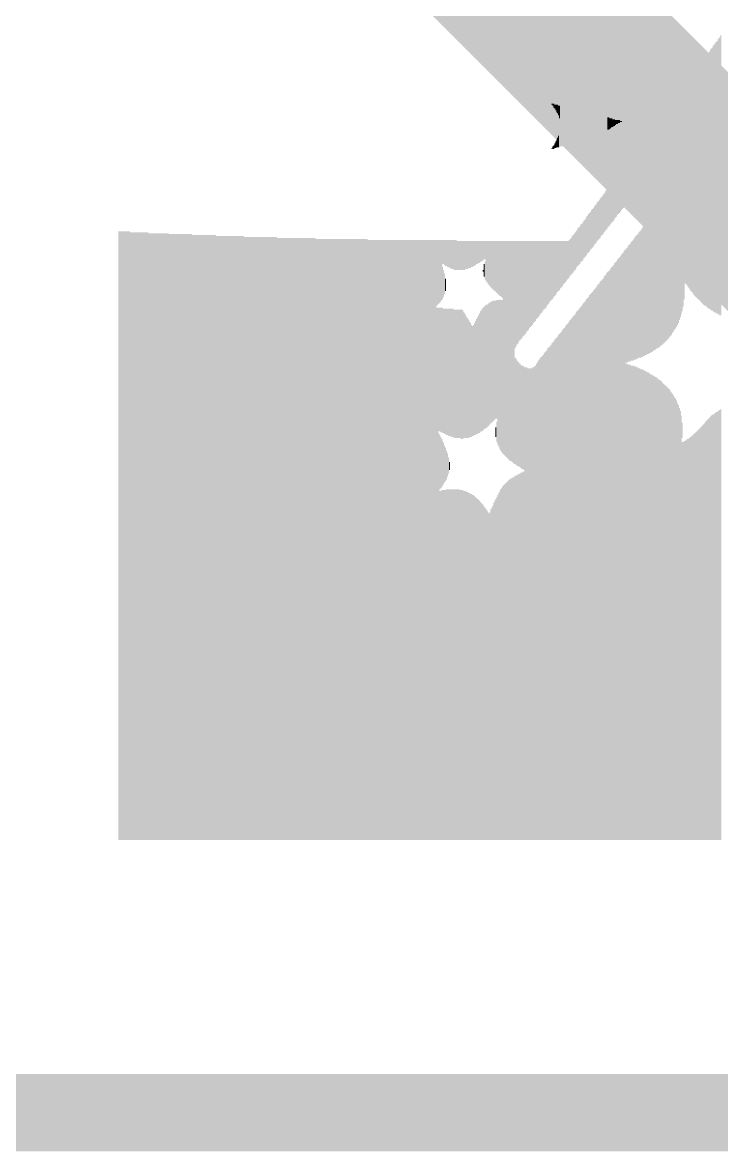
# Model space of a CAD drawing. Extents: x -15 to 99, y 4 to 73.
# Drawn here: x 69.65 to 73.32, y 3.61 to 9.54 of the extents above; entities that cross this region are included whole.
import ezdxf

# ---------------------------------------------------------------- set-up
doc = ezdxf.new("R2010")
doc.units = 0
for name, color, linetype in [('1', 22, 'CONTINUOUS'), ('112', 253, 'CONTINUOUS'), ('16', 175, 'CONTINUOUS'), ('20', 7, 'CONTINUOUS')]:
    doc.layers.add(name, color=color, linetype=linetype)

# ---------------------------------------------------------------- blocks, each defined once
blk = doc.blocks.new('RECT')
blk.add_solid([(-0.5, -0.5), (0.5, -0.5), (-0.5, 0.5), (0.5, 0.5)])

msp = doc.modelspace()

# ---------------------------------------------------------------- linework, layer by layer
at = {"layer": '1', "const_width": 0.4064}
msp.add_lwpolyline([(5.08, 3.81), (95.25, 3.81)], dxfattribs=at)
at = {"layer": '16'}
for points, const_width in [([(65.3415, 16.6687), (75.7873, 6.223)], 0.889), ([(5.08, 3.81), (96.52, 3.81)], 0.4064)]:
    msp.add_lwpolyline(points, dxfattribs=dict(at, const_width=const_width))
at = {"layer": '20', "const_width": 0.254}
msp.add_lwpolyline([(5.08, 3.81), (93.98, 3.81)], dxfattribs=at)

# ---------------------------------------------------------------- block references
at = {"layer": '112', "yscale": 0.0051, "rotation": 90}
for p, xscale in [((73.2942, 9.3193), 0.2438), ((73.2993, 9.3243), 0.2438), ((73.3044, 9.332), 0.2489), ((73.3095, 9.3396), 0.2438), ((73.3146, 9.3447), 0.2438), ((73.3196, 9.3523), 0.2489), ((73.2485, 9.2583), 0.2438), ((73.2536, 9.2659), 0.2388), ((73.2587, 9.271), 0.2388), ((73.2638, 9.2786), 0.2438), ((73.2688, 9.2837), 0.2438), ((73.2739, 9.2913), 0.2388), ((73.279, 9.2989), 0.2438), ((73.2841, 9.304), 0.2438), ((73.2892, 9.3142), 0.2438), ((73.2079, 9.205), 0.2388), ((73.213, 9.21), 0.2388), ((73.218, 9.2202), 0.2388), ((73.2231, 9.2253), 0.2388), ((73.2282, 9.2304), 0.2388), ((73.2333, 9.238), 0.2438), ((73.2384, 9.2456), 0.2388), ((73.2434, 9.2507), 0.2388), ((73.1622, 9.144), 0.2388), ((73.1672, 9.1516), 0.2337), ((73.1723, 9.1567), 0.2337), ((73.1774, 9.1643), 0.2388), ((73.1825, 9.1719), 0.2337), ((73.1876, 9.177), 0.2337), ((73.1926, 9.1846), 0.2388), ((73.1977, 9.1897), 0.2388), ((73.2028, 9.1999), 0.2388), ((73.1164, 9.0856), 0.2337), ((73.1215, 9.0907), 0.2337), ((73.1266, 9.0957), 0.2337), ((73.1317, 9.1059), 0.2337), ((73.1368, 9.111), 0.2337), ((73.1418, 9.1161), 0.2337), ((73.1469, 9.1262), 0.2337), ((73.152, 9.1313), 0.2337), ((73.1571, 9.1364), 0.2337), ((72.6288, 8.9916), 0.3099), ((72.6338, 8.9916), 0.32), ((72.6389, 8.9891), 0.3353), ((72.644, 8.9916), 0.3505), ((72.6491, 8.9916), 0.3708), ((72.6542, 9.0068), 0.3607), ((72.6592, 9.0272), 0.3404), ((73.0758, 9.0297), 0.2337), ((73.0809, 9.0373), 0.2286), ((73.086, 9.0424), 0.2286), ((73.091, 9.05), 0.2337), ((73.0961, 9.0576), 0.2286), ((73.1012, 9.0627), 0.2286), ((73.1063, 9.0703), 0.2337), ((73.1114, 9.078), 0.2286), ((72.4306, 9.1135), 0.0051), ((72.4357, 9.111), 0.0102), ((72.4408, 9.1059), 0.0203), ((72.4459, 9.1008), 0.0203), ((72.451, 9.0957), 0.0305), ((72.456, 9.0907), 0.0406), ((72.4611, 9.0881), 0.0457), ((72.4662, 9.0805), 0.0508), ((72.4713, 9.0729), 0.066), ((72.4764, 9.0627), 0.0864), ((72.4814, 8.9992), 0.2134), ((72.4865, 8.9992), 0.2134), ((72.4916, 8.9967), 0.2083), ((72.4967, 8.9967), 0.2083), ((72.5018, 8.9992), 0.2032), ((72.5068, 8.9992), 0.2032), ((72.5119, 8.9992), 0.2032), ((72.517, 8.9992), 0.2032), ((72.5221, 8.9967), 0.1981), ((72.5272, 8.9967), 0.1981), ((72.5322, 8.9967), 0.1981), ((72.5373, 8.9967), 0.1981), ((72.5424, 8.9967), 0.1981), ((72.5475, 8.9967), 0.1981), ((72.5526, 8.9941), 0.2032), ((72.5576, 8.9967), 0.2083), ((72.5627, 8.9967), 0.2083), ((72.5678, 8.9941), 0.2134), ((72.5729, 8.9941), 0.2134), ((72.578, 8.9941), 0.2235), ((72.583, 8.9941), 0.2235), ((72.5881, 8.9941), 0.2337), ((72.5932, 8.9941), 0.2337), ((72.5983, 8.9941), 0.2438), ((72.6034, 8.9941), 0.254), ((72.6084, 8.9916), 0.2591), ((72.6135, 8.9916), 0.2692), ((72.6186, 8.9916), 0.2794), ((72.6237, 8.9916), 0.2896), ((72.6643, 8.9992), 0.2438), ((72.6694, 9.0018), 0.2083), ((72.6745, 9.0043), 0.1829), ((72.6796, 9.0043), 0.1626), ((73.0301, 8.9713), 0.2286), ((73.0352, 8.9764), 0.2286), ((73.0402, 8.9814), 0.2286), ((73.0453, 8.9916), 0.2286), ((73.0504, 8.9967), 0.2286), ((73.0555, 9.0018), 0.2286), ((73.0606, 9.0119), 0.2286), ((73.0656, 9.017), 0.2286), ((73.0707, 9.0221), 0.2286), ((72.6846, 9.0068), 0.1473), ((72.6897, 9.0043), 0.1321), ((72.6948, 9.0068), 0.1168), ((72.6999, 9.0094), 0.1118), ((72.705, 9.0094), 0.1016), ((72.71, 9.0094), 0.0914), ((72.7151, 9.0094), 0.0813), ((72.7202, 9.0119), 0.0762), ((72.7253, 9.0119), 0.066), ((72.7304, 9.0119), 0.066), ((72.7354, 9.0119), 0.0559), ((72.7405, 9.0145), 0.0508), ((72.7456, 9.017), 0.0457), ((72.7507, 9.0145), 0.0406), ((72.7558, 9.017), 0.0356), ((72.7608, 9.017), 0.0356), ((72.7659, 9.017), 0.0254), ((72.771, 9.0195), 0.0203), ((72.7761, 9.0195), 0.0203), ((72.7812, 9.0221), 0.0152), ((72.7862, 9.0221), 0.0152), ((72.7913, 9.0221), 0.0051), ((72.7964, 9.0221), 0.0051), ((72.9894, 8.9179), 0.2235), ((72.9945, 8.923), 0.2235), ((72.9996, 8.9281), 0.2235), ((73.0047, 8.9357), 0.2286), ((73.0098, 8.9433), 0.2235), ((73.0148, 8.9484), 0.2235), ((73.0199, 8.956), 0.2286), ((73.025, 8.9637), 0.2235), ((72.4713, 8.9256), 0.0762), ((72.4764, 8.9383), 0.0914), ((72.9437, 8.857), 0.2235), ((72.9488, 8.8621), 0.2235), ((72.9539, 8.8697), 0.2184), ((72.959, 8.8773), 0.2235), ((72.964, 8.8824), 0.2235), ((72.9691, 8.8875), 0.2235), ((72.9742, 8.8976), 0.2235), ((72.9793, 8.9027), 0.2235), ((72.9844, 8.9078), 0.2235), ((73.2993, 8.8011), 0.3251), ((73.3044, 8.8113), 0.3251), ((73.3095, 8.8163), 0.3251), ((73.3146, 8.8214), 0.3251), ((73.3196, 8.829), 0.3302), ((72.4459, 8.8951), 0.0254), ((72.451, 8.9002), 0.0356), ((72.456, 8.9078), 0.0406), ((72.4611, 8.9129), 0.0508), ((72.4662, 8.9179), 0.061), ((72.9031, 8.8036), 0.2184), ((72.9082, 8.8087), 0.2184), ((72.9132, 8.8138), 0.2184), ((72.9183, 8.824), 0.2184), ((72.9234, 8.829), 0.2184), ((72.9285, 8.8367), 0.2235), ((72.9336, 8.8417), 0.2235), ((72.9386, 8.8494), 0.2184), ((73.2536, 8.7452), 0.3251), ((73.2587, 8.7528), 0.32), ((73.2638, 8.7579), 0.32), ((73.2688, 8.7655), 0.3251), ((73.2739, 8.7706), 0.3251), ((73.279, 8.7757), 0.3251), ((73.2841, 8.7859), 0.3251), ((73.2892, 8.7909), 0.3251), ((73.2942, 8.796), 0.3251), ((72.4306, 8.8798), 0.0051), ((72.4357, 8.8849), 0.0152), ((72.4408, 8.8875), 0.0203), ((72.8574, 8.7427), 0.2184), ((72.8624, 8.7478), 0.2184), ((72.8675, 8.7554), 0.2134), ((72.8726, 8.763), 0.2184), ((72.8777, 8.7681), 0.2184), ((72.8828, 8.7757), 0.2134), ((72.8878, 8.7833), 0.2184), ((72.8929, 8.7884), 0.2184), ((72.898, 8.7935), 0.2184), ((73.2079, 8.6868), 0.32), ((73.213, 8.697), 0.32), ((73.218, 8.702), 0.32), ((73.2231, 8.7071), 0.32), ((73.2282, 8.7147), 0.3251), ((73.2333, 8.7198), 0.3251), ((73.2384, 8.7274), 0.32), ((73.2434, 8.7325), 0.32), ((73.2485, 8.7401), 0.3251), ((72.8116, 8.6817), 0.2083), ((72.8167, 8.6893), 0.2134), ((72.8218, 8.6944), 0.2134), ((72.8269, 8.702), 0.2184), ((72.832, 8.7097), 0.2134), ((72.837, 8.7147), 0.2134), ((72.8421, 8.7224), 0.2184), ((72.8472, 8.73), 0.2134), ((72.8523, 8.7351), 0.2134), ((73.1571, 8.6258), 0.32), ((73.1622, 8.6309), 0.32), ((73.1672, 8.6385), 0.315), ((73.1723, 8.6436), 0.315), ((73.1774, 8.6512), 0.32), ((73.1825, 8.6563), 0.32), ((73.1876, 8.6614), 0.32), ((73.1926, 8.6716), 0.32), ((73.1977, 8.6766), 0.32), ((73.2028, 8.6817), 0.32), ((72.771, 8.6284), 0.2134), ((72.7761, 8.636), 0.2083), ((72.7812, 8.6411), 0.2083), ((72.7862, 8.6487), 0.2134), ((72.7913, 8.6538), 0.2134), ((72.7964, 8.6614), 0.2083), ((72.8015, 8.669), 0.2134), ((72.8066, 8.6741), 0.2134), ((73.1164, 8.5725), 0.315), ((73.1215, 8.5801), 0.32), ((73.1266, 8.5877), 0.315), ((73.1317, 8.5928), 0.315), ((73.1368, 8.5979), 0.315), ((73.1418, 8.6055), 0.32), ((73.1469, 8.6131), 0.315), ((73.152, 8.6182), 0.315), ((72.7253, 8.5674), 0.2032), ((72.7304, 8.575), 0.2083), ((72.7354, 8.5801), 0.2083), ((72.7405, 8.5903), 0.2083), ((72.7456, 8.5954), 0.2083), ((72.7507, 8.6004), 0.2083), ((72.7558, 8.6081), 0.2134), ((72.7608, 8.6157), 0.2083), ((72.7659, 8.6208), 0.2083), ((73.0656, 8.2906), 0.7569), ((73.0707, 8.2956), 0.7569), ((73.0758, 8.3033), 0.7518), ((73.0809, 8.3083), 0.7518), ((73.086, 8.3185), 0.7518), ((73.091, 8.3261), 0.7468), ((73.0961, 8.3337), 0.7417), ((73.1012, 8.3464), 0.7366), ((73.1063, 8.5623), 0.315), ((73.1114, 8.5674), 0.315), ((72.6796, 8.5065), 0.2032), ((72.6846, 8.5141), 0.2083), ((72.6897, 8.5217), 0.2032), ((72.6948, 8.5268), 0.2032), ((72.6999, 8.5344), 0.2083), ((72.705, 8.542), 0.2032), ((72.71, 8.5471), 0.2032), ((72.7151, 8.5547), 0.2083), ((72.7202, 8.5598), 0.2083), ((73.0199, 8.2321), 0.7518), ((73.025, 8.2372), 0.7518), ((73.0301, 8.2448), 0.7569), ((73.0352, 8.2499), 0.7569), ((73.0402, 8.255), 0.7569), ((73.0453, 8.2601), 0.7569), ((73.0504, 8.2702), 0.7569), ((73.0555, 8.2753), 0.7569), ((73.0606, 8.2804), 0.7569), ((72.6389, 8.4557), 0.2032), ((72.644, 8.4607), 0.2032), ((72.6491, 8.4658), 0.2032), ((72.6542, 8.476), 0.2032), ((72.6592, 8.4811), 0.2032), ((72.6643, 8.4861), 0.2032), ((72.6694, 8.4963), 0.2032), ((72.6745, 8.5014), 0.2032), ((72.9742, 8.1864), 0.7315), ((72.9793, 8.1915), 0.7315), ((72.9844, 8.1966), 0.7315), ((72.9894, 8.1991), 0.7366), ((72.9945, 8.2067), 0.7417), ((72.9996, 8.2118), 0.7417), ((73.0047, 8.2169), 0.7417), ((73.0098, 8.2194), 0.7468), ((73.0148, 8.2271), 0.7518), ((72.5932, 8.3922), 0.1981), ((72.5983, 8.4023), 0.1981), ((72.6034, 8.4074), 0.1981), ((72.6084, 8.4125), 0.1981), ((72.6135, 8.4201), 0.2032), ((72.6186, 8.4277), 0.1981), ((72.6237, 8.4353), 0.2032), ((72.6288, 8.4404), 0.2032), ((72.6338, 8.448), 0.1981), ((72.9285, 8.1432), 0.696), ((72.9336, 8.1483), 0.696), ((72.9386, 8.1534), 0.7061), ((72.9437, 8.1585), 0.7061), ((72.9488, 8.161), 0.7112), ((72.9539, 8.1661), 0.7112), ((72.959, 8.1712), 0.7214), ((72.964, 8.1763), 0.7214), ((72.9691, 8.1813), 0.7214), ((70.1548, 6.8453), 3.2004), ((70.1599, 6.8453), 3.2004), ((70.165, 6.8453), 3.2004), ((70.17, 6.8453), 3.2004), ((70.1751, 6.8453), 3.2004), ((70.1802, 6.8453), 3.2004), ((70.1853, 6.8453), 3.2004), ((70.1904, 6.8453), 3.2004), ((70.1954, 6.8453), 3.2004), ((70.2005, 6.8453), 3.2004), ((70.2056, 6.8453), 3.2004), ((70.2107, 6.8453), 3.2004), ((70.2158, 6.8428), 3.1953), ((70.2208, 6.8428), 3.1953), ((70.2259, 6.8428), 3.1953), ((70.231, 6.8428), 3.1953), ((70.2361, 6.8428), 3.1953), ((70.2412, 6.8428), 3.1953), ((70.2462, 6.8428), 3.1953), ((70.2513, 6.8428), 3.1953), ((70.2564, 6.8428), 3.1953), ((70.2615, 6.8428), 3.1953), ((70.2666, 6.8428), 3.1953), ((70.2716, 6.8428), 3.1953), ((70.2767, 6.8428), 3.1953), ((70.2818, 6.8428), 3.1953), ((70.2869, 6.8428), 3.1953), ((70.292, 6.8428), 3.1953), ((70.297, 6.8428), 3.1953), ((70.3021, 6.8428), 3.1953), ((70.3072, 6.8428), 3.1953), ((70.3123, 6.8402), 3.1902), ((70.3174, 6.8402), 3.1902), ((70.3224, 6.8402), 3.1902), ((70.3275, 6.8402), 3.1902), ((70.3326, 6.8402), 3.1902), ((70.3377, 6.8402), 3.1902), ((70.3428, 6.8402), 3.1902), ((70.3478, 6.8402), 3.1902), ((70.3529, 6.8402), 3.1902), ((70.358, 6.8402), 3.1902), ((70.3631, 6.8402), 3.1902), ((70.3682, 6.8402), 3.1902), ((70.3732, 6.8402), 3.1902), ((70.3783, 6.8402), 3.1902), ((70.3834, 6.8402), 3.1902), ((70.3885, 6.8402), 3.1902), ((70.3936, 6.8402), 3.1902), ((70.3986, 6.8402), 3.1902), ((70.4037, 6.8402), 3.1902), ((70.4088, 6.8402), 3.1902), ((70.4139, 6.8402), 3.1902), ((70.419, 6.8377), 3.1852), ((70.424, 6.8377), 3.1852), ((70.4291, 6.8377), 3.1852), ((70.4342, 6.8377), 3.1852), ((70.4393, 6.8377), 3.1852), ((70.4444, 6.8377), 3.1852), ((70.4494, 6.8377), 3.1852), ((70.4545, 6.8377), 3.1852), ((70.4596, 6.8377), 3.1852), ((70.4647, 6.8377), 3.1852), ((70.4698, 6.8377), 3.1852), ((70.4748, 6.8377), 3.1852), ((70.4799, 6.8377), 3.1852), ((70.485, 6.8377), 3.1852), ((70.4901, 6.8377), 3.1852), ((70.4952, 6.8377), 3.1852), ((70.5002, 6.8377), 3.1852), ((70.5053, 6.8377), 3.1852), ((70.5104, 6.8377), 3.1852), ((70.5155, 6.8377), 3.1852), ((70.5206, 6.8377), 3.1852), ((70.5256, 6.8377), 3.1852), ((70.5307, 6.8377), 3.1852), ((70.5358, 6.8377), 3.1852), ((72.5475, 8.3337), 0.193), ((72.5526, 8.3414), 0.1981), ((72.5576, 8.3464), 0.1981), ((72.5627, 8.3541), 0.193), ((72.5678, 8.3617), 0.1981), ((72.5729, 8.3668), 0.1981), ((72.578, 8.3718), 0.1981), ((72.583, 8.382), 0.1981), ((72.5881, 8.3871), 0.1981), ((72.8828, 8.1026), 0.6553), ((72.8878, 8.1102), 0.6604), ((72.8929, 8.1128), 0.6655), ((72.898, 8.1153), 0.6706), ((72.9031, 8.1229), 0.6756), ((72.9082, 8.1255), 0.6807), ((72.9132, 8.1305), 0.6807), ((72.9183, 8.1331), 0.6858), ((72.9234, 8.1407), 0.6909), ((70.5409, 6.8351), 3.1801), ((70.546, 6.8351), 3.1801), ((70.551, 6.8351), 3.1801), ((70.5561, 6.8351), 3.1801), ((70.5612, 6.8351), 3.1801), ((70.5663, 6.8351), 3.1801), ((70.5714, 6.8351), 3.1801), ((70.5764, 6.8351), 3.1801), ((70.5815, 6.8351), 3.1801), ((70.5866, 6.8351), 3.1801), ((70.5917, 6.8351), 3.1801), ((70.5968, 6.8351), 3.1801), ((70.6018, 6.8351), 3.1801), ((70.6069, 6.8351), 3.1801), ((70.612, 6.8351), 3.1801), ((70.6171, 6.8351), 3.1801), ((70.6222, 6.8351), 3.1801), ((70.6272, 6.8351), 3.1801), ((70.6323, 6.8351), 3.1801), ((70.6374, 6.8351), 3.1801), ((70.6425, 6.8351), 3.1801), ((70.6476, 6.8351), 3.1801), ((70.6526, 6.8351), 3.1801), ((70.6577, 6.8351), 3.1801), ((70.6628, 6.8351), 3.1801), ((70.6679, 6.8326), 3.175), ((70.673, 6.8326), 3.175), ((70.678, 6.8326), 3.175), ((70.6831, 6.8326), 3.175), ((70.6882, 6.8326), 3.175), ((70.6933, 6.8326), 3.175), ((70.6984, 6.8326), 3.175), ((70.7034, 6.8326), 3.175), ((70.7085, 6.8326), 3.175), ((70.7136, 6.8326), 3.175), ((70.7187, 6.8326), 3.175), ((70.7238, 6.8326), 3.175), ((70.7288, 6.8326), 3.175), ((70.7339, 6.8326), 3.175), ((70.739, 6.8326), 3.175), ((70.7441, 6.8326), 3.175), ((70.7492, 6.8326), 3.175), ((70.7542, 6.8326), 3.175), ((70.7593, 6.8326), 3.175), ((70.7644, 6.8326), 3.175), ((70.7695, 6.8326), 3.175), ((70.7746, 6.8326), 3.175), ((70.7796, 6.8326), 3.175), ((70.7847, 6.8326), 3.175), ((70.7898, 6.8326), 3.175), ((70.7949, 6.8326), 3.175), ((70.8, 6.8326), 3.175), ((70.805, 6.8326), 3.175), ((70.8101, 6.8326), 3.175), ((70.8152, 6.8301), 3.1699), ((70.8203, 6.8301), 3.1699), ((70.8254, 6.8301), 3.1699), ((70.8304, 6.8301), 3.1699), ((70.8355, 6.8301), 3.1699), ((70.8406, 6.8301), 3.1699), ((70.8457, 6.8301), 3.1699), ((70.8508, 6.8301), 3.1699), ((70.8558, 6.8301), 3.1699), ((70.8609, 6.8301), 3.1699), ((70.866, 6.8301), 3.1699), ((70.8711, 6.8301), 3.1699), ((70.8762, 6.8301), 3.1699), ((70.8812, 6.8301), 3.1699), ((70.8863, 6.8301), 3.1699), ((70.8914, 6.8301), 3.1699), ((70.8965, 6.8301), 3.1699), ((70.9016, 6.8301), 3.1699), ((70.9066, 6.8301), 3.1699), ((70.9117, 6.8301), 3.1699), ((70.9168, 6.8301), 3.1699), ((70.9219, 6.8301), 3.1699), ((70.927, 6.8301), 3.1699), ((70.932, 6.8301), 3.1699), ((70.9371, 6.8301), 3.1699), ((70.9422, 6.8301), 3.1699), ((70.9473, 6.8301), 3.1699), ((70.9524, 6.8301), 3.1699), ((70.9574, 6.8301), 3.1699), ((70.9625, 6.8301), 3.1699), ((70.9676, 6.8301), 3.1699), ((70.9727, 6.8301), 3.1699), ((70.9778, 6.8301), 3.1699), ((70.9828, 6.8301), 3.1699), ((70.9879, 6.8275), 3.1648), ((70.993, 6.8275), 3.1648), ((70.9981, 6.8275), 3.1648), ((71.0032, 6.8275), 3.1648), ((71.0082, 6.8275), 3.1648), ((71.0133, 6.8275), 3.1648), ((71.0184, 6.8275), 3.1648), ((71.0235, 6.8275), 3.1648), ((71.0286, 6.8275), 3.1648), ((71.0336, 6.8275), 3.1648), ((71.0387, 6.8275), 3.1648), ((71.0438, 6.8275), 3.1648), ((71.0489, 6.8275), 3.1648), ((71.054, 6.8275), 3.1648), ((71.059, 6.8275), 3.1648), ((71.0641, 6.8275), 3.1648), ((71.0692, 6.8275), 3.1648), ((71.0743, 6.8275), 3.1648), ((71.0794, 6.8275), 3.1648), ((71.0844, 6.8275), 3.1648), ((71.0895, 6.8275), 3.1648), ((71.0946, 6.8275), 3.1648), ((71.0997, 6.8275), 3.1648), ((71.1048, 6.8275), 3.1648), ((71.1098, 6.8275), 3.1648), ((71.1149, 6.8275), 3.1648), ((71.12, 6.8275), 3.1648), ((71.1251, 6.8275), 3.1648), ((71.1302, 6.8275), 3.1648), ((71.1352, 6.8275), 3.1648), ((71.1403, 6.8275), 3.1648), ((71.1454, 6.8275), 3.1648), ((71.1505, 6.8275), 3.1648), ((71.1556, 6.8275), 3.1648), ((71.1606, 6.8275), 3.1648), ((71.1657, 6.8275), 3.1648), ((71.1708, 6.8275), 3.1648), ((71.1759, 6.8275), 3.1648), ((71.181, 6.8275), 3.1648), ((71.186, 6.8275), 3.1648), ((71.1911, 6.825), 3.1598), ((71.1962, 6.825), 3.1598), ((71.2013, 6.825), 3.1598), ((71.2064, 6.825), 3.1598), ((71.2114, 6.825), 3.1598), ((71.2165, 6.825), 3.1598), ((71.2216, 6.825), 3.1598), ((71.2267, 6.825), 3.1598), ((71.2318, 6.825), 3.1598), ((71.2368, 6.825), 3.1598), ((71.2419, 6.825), 3.1598), ((71.247, 6.825), 3.1598), ((71.2521, 6.825), 3.1598), ((71.2572, 6.825), 3.1598), ((71.2622, 6.825), 3.1598), ((71.2673, 6.825), 3.1598), ((71.2724, 6.825), 3.1598), ((71.2775, 6.825), 3.1598), ((71.2826, 6.825), 3.1598), ((71.2876, 6.825), 3.1598), ((71.2927, 6.825), 3.1598), ((71.2978, 6.825), 3.1598), ((71.3029, 6.825), 3.1598), ((71.308, 6.825), 3.1598), ((71.313, 6.825), 3.1598), ((71.3181, 6.825), 3.1598), ((71.3232, 6.825), 3.1598), ((71.3283, 6.825), 3.1598), ((71.3334, 6.825), 3.1598), ((71.3384, 6.825), 3.1598), ((71.3435, 6.825), 3.1598), ((71.3486, 6.825), 3.1598), ((71.3537, 6.825), 3.1598), ((71.3588, 6.825), 3.1598), ((71.3638, 6.825), 3.1598), ((71.3689, 6.825), 3.1598), ((71.374, 6.825), 3.1598), ((71.3791, 6.825), 3.1598), ((71.3842, 6.825), 3.1598), ((71.3892, 6.825), 3.1598), ((71.3943, 6.825), 3.1598), ((71.3994, 6.825), 3.1598), ((71.4045, 6.825), 3.1598), ((71.4096, 6.825), 3.1598), ((71.4146, 6.825), 3.1598), ((71.4197, 6.825), 3.1598), ((71.4248, 6.825), 3.1598), ((71.4299, 6.825), 3.1598), ((71.435, 6.825), 3.1598), ((71.44, 6.825), 3.1598), ((71.4451, 6.825), 3.1598), ((71.4502, 6.825), 3.1598), ((71.4553, 6.825), 3.1598), ((71.4604, 6.825), 3.1598), ((71.4654, 6.8224), 3.1547), ((71.4705, 6.8224), 3.1547), ((71.4756, 6.8224), 3.1547), ((71.4807, 6.8224), 3.1547), ((71.4858, 6.8224), 3.1547), ((71.4908, 6.8224), 3.1547), ((71.4959, 6.8224), 3.1547), ((71.501, 6.8224), 3.1547), ((71.5061, 6.8224), 3.1547), ((71.5112, 6.8224), 3.1547), ((71.5162, 6.8224), 3.1547), ((71.5213, 6.8224), 3.1547), ((71.5264, 6.8224), 3.1547), ((71.5315, 6.8224), 3.1547), ((71.5366, 6.8224), 3.1547), ((71.5416, 6.8224), 3.1547), ((71.5467, 6.8224), 3.1547), ((71.5518, 6.8224), 3.1547), ((71.5569, 6.8224), 3.1547), ((71.562, 6.8224), 3.1547), ((71.567, 6.8224), 3.1547), ((71.5721, 6.8224), 3.1547), ((71.5772, 6.8224), 3.1547), ((71.5823, 6.8224), 3.1547), ((71.5874, 6.8224), 3.1547), ((71.5924, 6.8224), 3.1547), ((71.5975, 6.8224), 3.1547), ((71.6026, 6.8224), 3.1547), ((71.6077, 6.8224), 3.1547), ((71.6128, 6.8224), 3.1547), ((71.6178, 6.8224), 3.1547), ((71.6229, 6.8224), 3.1547), ((71.628, 6.8224), 3.1547), ((71.6331, 6.8224), 3.1547), ((71.6382, 6.8224), 3.1547), ((71.6432, 6.8224), 3.1547), ((71.6483, 6.8224), 3.1547), ((71.6534, 6.8224), 3.1547), ((71.6585, 6.8224), 3.1547), ((71.6636, 6.8224), 3.1547), ((71.6686, 6.8224), 3.1547), ((71.6737, 6.8224), 3.1547), ((71.6788, 6.8224), 3.1547), ((71.6839, 6.8224), 3.1547), ((71.689, 6.8224), 3.1547), ((71.694, 6.8224), 3.1547), ((71.6991, 6.8224), 3.1547), ((71.7042, 6.8224), 3.1547), ((71.7093, 6.8224), 3.1547), ((71.7144, 6.8224), 3.1547), ((71.7194, 6.8224), 3.1547), ((71.7245, 6.8224), 3.1547), ((71.7296, 6.8224), 3.1547), ((71.7347, 6.8224), 3.1547), ((71.7398, 6.8224), 3.1547), ((71.7448, 6.8224), 3.1547), ((71.7499, 6.8224), 3.1547), ((71.755, 6.8224), 3.1547), ((71.7601, 6.8224), 3.1547), ((71.7652, 6.8224), 3.1547), ((71.7702, 6.8224), 3.1547), ((71.7753, 6.8224), 3.1547), ((71.7804, 6.8224), 3.1547), ((71.7855, 6.8224), 3.1547), ((71.7906, 6.8224), 3.1547), ((71.7956, 6.8224), 3.1547), ((71.8007, 6.8224), 3.1547), ((71.8058, 6.8224), 3.1547), ((71.8109, 6.8224), 3.1547), ((71.816, 6.8224), 3.1547), ((71.821, 6.8224), 3.1547), ((71.8261, 8.2271), 0.3454), ((71.8312, 8.2296), 0.3404), ((71.8363, 8.2321), 0.3353), ((71.8414, 8.2347), 0.3302), ((71.8464, 8.2372), 0.3251), ((71.8515, 8.2423), 0.315), ((71.8566, 8.3363), 0.127), ((71.8617, 8.3363), 0.127), ((71.8668, 8.3337), 0.1321), ((71.8718, 8.3312), 0.1372), ((71.8769, 8.3312), 0.1372), ((71.882, 8.3287), 0.1422), ((71.8871, 8.3287), 0.1422), ((71.8922, 8.3261), 0.1473), ((71.8972, 8.3261), 0.1473), ((71.9023, 8.3236), 0.1524), ((71.9074, 8.3236), 0.1524), ((71.9125, 8.3236), 0.1524), ((71.9176, 8.321), 0.1575), ((71.9226, 8.321), 0.1575), ((71.9277, 8.321), 0.1575), ((71.9328, 8.3185), 0.1524), ((71.9379, 8.3185), 0.1524), ((71.943, 8.3185), 0.1524), ((71.948, 8.3185), 0.1524), ((71.9531, 8.3185), 0.1524), ((71.9582, 8.3185), 0.1524), ((71.9633, 8.3185), 0.1524), ((71.9684, 8.3185), 0.1524), ((71.9734, 8.3185), 0.1524), ((71.9785, 8.321), 0.1473), ((71.9836, 8.321), 0.1473), ((71.9887, 8.321), 0.1473), ((71.9938, 8.3236), 0.1422), ((71.9988, 8.3236), 0.1422), ((72.0039, 8.3236), 0.1422), ((72.009, 8.3261), 0.1372), ((72.0141, 8.3261), 0.1372), ((72.0192, 8.3287), 0.1321), ((72.0242, 8.3287), 0.1321), ((72.0293, 8.3312), 0.127), ((72.0344, 8.3337), 0.1219), ((72.0395, 8.3337), 0.1219), ((72.0446, 8.3363), 0.1168), ((72.0496, 8.3363), 0.1168), ((72.0547, 8.3388), 0.1118), ((72.0598, 8.3414), 0.1067), ((72.0649, 8.3414), 0.1067), ((72.07, 8.3439), 0.1016), ((72.075, 8.3464), 0.0965), ((72.0801, 8.3464), 0.0965), ((72.0852, 8.288), 0.2134), ((72.0903, 8.2855), 0.2184), ((72.0954, 8.2804), 0.2286), ((72.1004, 8.2779), 0.2337), ((72.1055, 8.2753), 0.2388), ((72.1106, 8.2728), 0.2438), ((72.1157, 8.2702), 0.2489), ((72.1208, 8.2677), 0.254), ((72.1258, 8.2652), 0.2591), ((72.1309, 8.2626), 0.2642), ((72.136, 8.2601), 0.2692), ((72.1411, 8.2575), 0.2743), ((72.1462, 8.255), 0.2794), ((72.1512, 8.2525), 0.2845), ((72.1563, 8.2499), 0.2896), ((72.1614, 8.2499), 0.2896), ((72.1665, 8.2474), 0.2946), ((72.1716, 8.2448), 0.2997), ((72.1766, 7.8334), 1.1227), ((72.1817, 7.8308), 1.1278), ((72.1868, 7.8283), 1.1328), ((72.1919, 7.8257), 1.1379), ((72.197, 7.8232), 1.143), ((72.202, 7.8207), 1.1481), ((72.2071, 7.8181), 1.1532), ((72.2122, 7.8156), 1.1582), ((72.2173, 7.8156), 1.1582), ((72.2224, 7.813), 1.1633), ((72.2274, 7.8105), 1.1684), ((72.2325, 7.808), 1.1735), ((72.2376, 8.1128), 0.5639), ((72.2427, 8.1178), 0.5537), ((72.2478, 8.1229), 0.5436), ((72.2528, 8.1255), 0.5385), ((72.2579, 8.1305), 0.5283), ((72.263, 8.1331), 0.5232), ((72.2681, 8.1356), 0.5182), ((72.2732, 8.1382), 0.5131), ((72.2782, 8.1432), 0.5029), ((72.2833, 8.1458), 0.4978), ((72.2884, 8.1483), 0.4928), ((72.2935, 8.1509), 0.4877), ((72.2986, 8.1559), 0.4775), ((72.3036, 8.1585), 0.4724), ((72.3087, 8.161), 0.4674), ((72.3138, 8.1661), 0.4572), ((72.3189, 8.1686), 0.4521), ((72.324, 8.1712), 0.447), ((72.329, 8.1737), 0.442), ((72.3341, 8.1788), 0.4318), ((72.3392, 8.1813), 0.4267), ((72.3443, 8.1839), 0.4216), ((72.3494, 8.189), 0.4115), ((72.3544, 8.1915), 0.4064), ((72.3595, 8.194), 0.4013), ((72.3646, 8.1966), 0.3962), ((72.3697, 8.2017), 0.3861), ((72.3748, 8.2042), 0.381), ((72.3798, 8.2067), 0.3759), ((72.3849, 8.2118), 0.3658), ((72.39, 8.2144), 0.3607), ((72.3951, 8.2169), 0.3556), ((72.4002, 8.2194), 0.3505), ((72.4052, 8.2245), 0.3404), ((72.4103, 8.2271), 0.3353), ((72.4154, 8.2296), 0.3302), ((72.4205, 8.2347), 0.32), ((72.4256, 8.2372), 0.315), ((72.4306, 8.2398), 0.3099), ((72.4357, 8.2423), 0.3048), ((72.4408, 8.2474), 0.2946), ((72.4459, 8.2499), 0.2896), ((72.451, 8.2525), 0.2845), ((72.456, 8.2575), 0.2743), ((72.4611, 8.2601), 0.2692), ((72.4662, 8.2626), 0.2642), ((72.4713, 8.2652), 0.2591), ((72.4764, 8.2702), 0.2489), ((72.4814, 8.2728), 0.2438), ((72.4865, 8.2753), 0.2388), ((72.4916, 8.2804), 0.2286), ((72.4967, 8.2829), 0.2235), ((72.5018, 8.2855), 0.2184), ((72.5068, 8.288), 0.2134), ((72.5119, 8.2931), 0.2032), ((72.517, 8.2956), 0.1981), ((72.5221, 8.3007), 0.1981), ((72.5272, 8.3083), 0.193), ((72.5322, 8.3134), 0.193), ((72.5373, 8.321), 0.1981), ((72.5424, 8.3261), 0.1981), ((72.837, 8.067), 0.6147), ((72.8421, 8.0696), 0.6198), ((72.8472, 8.0772), 0.6248), ((72.8523, 8.0797), 0.6299), ((72.8574, 8.0823), 0.635), ((72.8624, 8.0874), 0.635), ((72.8675, 8.0924), 0.6452), ((72.8726, 8.095), 0.6502), ((72.8777, 8.1001), 0.6502), ((73.1063, 8.194), 0.4013), ((73.1114, 8.2017), 0.3861), ((73.1164, 8.2093), 0.3708), ((73.1215, 8.222), 0.3454), ((73.1266, 8.2398), 0.3099), ((73.1317, 8.2829), 0.2235), ((73.1368, 8.2804), 0.2286), ((73.1418, 8.2779), 0.2337), ((73.1469, 8.2728), 0.2438), ((73.152, 8.2702), 0.2489), ((73.1571, 8.2652), 0.2591), ((73.1622, 8.2626), 0.2642), ((73.1672, 8.2601), 0.2692), ((73.1723, 8.2575), 0.2743), ((73.1774, 8.2525), 0.2845), ((73.1825, 8.2499), 0.2896), ((73.1876, 8.2474), 0.2946), ((73.1926, 8.2448), 0.2997), ((73.1977, 8.2423), 0.3048), ((73.2028, 8.2398), 0.3099), ((73.2079, 8.2372), 0.315), ((73.213, 8.2347), 0.32), ((73.218, 8.2321), 0.3251), ((73.2231, 8.2296), 0.3302), ((73.2282, 8.2271), 0.3353), ((73.2333, 8.2245), 0.3404), ((73.2384, 8.2245), 0.3404), ((73.2434, 8.222), 0.3454), ((73.2485, 8.2194), 0.3505), ((73.2536, 8.2169), 0.3556), ((73.2587, 8.2169), 0.3556), ((73.2638, 8.2144), 0.3607), ((73.2688, 8.2144), 0.3708), ((73.2739, 8.2144), 0.3708), ((73.279, 8.2118), 0.3759), ((73.2841, 8.2093), 0.381), ((73.2892, 8.2093), 0.381), ((73.2942, 8.2067), 0.3861), ((73.2993, 8.2067), 0.3861), ((73.3044, 8.2042), 0.3912), ((73.3095, 8.2042), 0.3912), ((73.3146, 8.2017), 0.3962), ((73.3196, 8.2017), 0.3962), ((72.7913, 6.7793), 3.0683), ((72.7964, 6.7843), 3.0785), ((72.8015, 6.7869), 3.0836), ((72.8066, 6.7894), 3.0886), ((72.8116, 6.7945), 3.0988), ((72.8167, 6.797), 3.1039), ((72.8218, 8.0543), 0.5994), ((72.8269, 8.0569), 0.6045), ((72.832, 8.0645), 0.6096), ((71.8566, 8.1737), 0.1676), ((72.075, 8.2398), 0.066), ((72.0801, 8.2398), 0.0965), ((72.7405, 6.7488), 3.0074), ((72.7456, 6.7513), 3.0124), ((72.7507, 6.7539), 3.0175), ((72.7558, 6.7564), 3.0226), ((72.7608, 6.7615), 3.0328), ((72.7659, 6.764), 3.0378), ((72.771, 6.7666), 3.0429), ((72.7761, 6.7716), 3.0531), ((72.7812, 6.7742), 3.0582), ((72.7862, 6.7767), 3.0632), ((71.8617, 8.1712), 0.1422), ((71.8668, 8.1686), 0.1067), ((71.8718, 8.1636), 0.066), ((72.07, 8.2372), 0.0102), ((72.6999, 6.7208), 2.9515), ((72.705, 6.7259), 2.9616), ((72.71, 6.7285), 2.9667), ((72.7151, 6.731), 2.9718), ((72.7202, 6.7361), 2.982), ((72.7253, 6.7386), 2.987), ((72.7304, 6.7412), 2.9921), ((72.7354, 6.7437), 2.9972), ((72.6491, 6.6904), 2.8905), ((72.6542, 6.6929), 2.8956), ((72.6592, 6.6954), 2.9007), ((72.6643, 6.698), 2.9058), ((72.6694, 6.7031), 2.9159), ((72.6745, 6.7056), 2.921), ((72.6796, 6.7081), 2.9261), ((72.6846, 6.7132), 2.9362), ((72.6897, 6.7158), 2.9413), ((72.6948, 6.7183), 2.9464), ((72.1106, 7.7546), 0.6401), ((72.1157, 7.7572), 0.635), ((72.1208, 7.7622), 0.635), ((72.1258, 7.7648), 0.6299), ((72.1309, 7.7673), 0.6248), ((72.136, 7.7699), 0.6198), ((72.1411, 7.7724), 0.6248), ((72.1462, 7.7038), 0.762), ((72.1512, 7.6987), 0.7722), ((72.1563, 7.6937), 0.7823), ((72.1614, 7.6886), 0.7925), ((72.1665, 7.686), 0.7976), ((72.1716, 7.681), 0.8077), ((72.6034, 6.6599), 2.8296), ((72.6084, 6.6624), 2.8346), ((72.6135, 6.6675), 2.8448), ((72.6186, 6.67), 2.8499), ((72.6237, 6.6726), 2.855), ((72.6288, 6.6777), 2.8651), ((72.6338, 6.6802), 2.8702), ((72.6389, 6.6827), 2.8753), ((72.644, 6.6853), 2.8804), ((71.8261, 6.6446), 2.7991), ((71.8312, 6.6446), 2.7991), ((71.8363, 7.7191), 0.6502), ((71.8414, 7.7191), 0.6502), ((71.8464, 7.7165), 0.6553), ((71.8515, 7.7165), 0.6553), ((71.8566, 7.714), 0.6604), ((71.8617, 7.7114), 0.6553), ((71.8668, 7.7089), 0.6604), ((71.8718, 7.7089), 0.6604), ((71.8769, 7.7064), 0.6655), ((71.882, 7.7064), 0.6655), ((71.8871, 7.7038), 0.6706), ((71.8922, 7.7038), 0.6706), ((71.8972, 7.7038), 0.6706), ((71.9023, 7.7013), 0.6756), ((71.9074, 7.7013), 0.6756), ((71.9125, 7.7013), 0.6756), ((71.9176, 7.6962), 0.6756), ((71.9226, 7.6962), 0.6756), ((71.9277, 7.6962), 0.6756), ((71.9328, 7.6962), 0.6756), ((71.9379, 7.6962), 0.6756), ((71.943, 7.6962), 0.6756), ((71.948, 7.6962), 0.6756), ((71.9531, 7.6937), 0.6807), ((71.9582, 7.6937), 0.6807), ((71.9633, 7.6911), 0.6756), ((71.9684, 7.6886), 0.6604), ((71.9734, 7.686), 0.6553), ((72.0496, 7.6987), 0.6299), ((72.0547, 7.7064), 0.635), ((72.0598, 7.7114), 0.635), ((72.0649, 7.7165), 0.6452), ((72.07, 7.7216), 0.6452), ((72.075, 7.7267), 0.6452), ((72.0801, 7.7318), 0.6452), ((72.0852, 7.7343), 0.6502), ((72.0903, 7.7368), 0.6452), ((72.0954, 7.7419), 0.6452), ((72.1004, 7.747), 0.6452), ((72.1055, 7.7495), 0.6401), ((72.5576, 6.6319), 2.7737), ((72.5627, 6.6345), 2.7788), ((72.5678, 6.637), 2.7838), ((72.5729, 6.6396), 2.7889), ((72.578, 6.6446), 2.7991), ((72.583, 6.6472), 2.8042), ((72.5881, 6.6497), 2.8092), ((72.5932, 6.6548), 2.8194), ((72.5983, 6.6573), 2.8245), ((71.9785, 7.681), 0.6452), ((71.9836, 7.6759), 0.635), ((71.9887, 7.6733), 0.6299), ((71.9938, 7.6683), 0.6198), ((71.9988, 7.6657), 0.6045), ((72.0039, 7.6632), 0.5994), ((72.0242, 7.6683), 0.5893), ((72.0293, 7.6733), 0.5994), ((72.0344, 7.681), 0.6045), ((72.0395, 7.686), 0.6147), ((72.0446, 7.6937), 0.6198), ((72.5119, 6.6015), 2.7127), ((72.517, 6.604), 2.7178), ((72.5221, 6.6091), 2.728), ((72.5272, 6.6116), 2.733), ((72.5322, 6.6142), 2.7381), ((72.5373, 6.6192), 2.7483), ((72.5424, 6.6218), 2.7534), ((72.5475, 6.6243), 2.7584), ((72.5526, 6.6269), 2.7635), ((72.009, 7.6581), 0.5893), ((72.0141, 7.6581), 0.5791), ((72.0192, 7.6606), 0.5842), ((72.4662, 6.5735), 2.6568), ((72.4713, 6.5761), 2.6619), ((72.4764, 6.5786), 2.667), ((72.4814, 6.5811), 2.6721), ((72.4865, 6.5862), 2.6822), ((72.4916, 6.5888), 2.6873), ((72.4967, 6.5913), 2.6924), ((72.5018, 6.5964), 2.7026), ((72.5068, 6.5989), 2.7076), ((72.4154, 6.5405), 2.5908), ((72.4205, 6.543), 2.5959), ((72.4256, 6.5456), 2.601), ((72.4306, 6.5507), 2.6111), ((72.4357, 6.5532), 2.6162), ((72.4408, 6.5557), 2.6213), ((72.4459, 6.5608), 2.6314), ((72.451, 6.5634), 2.6365), ((72.456, 6.5659), 2.6416), ((72.4611, 6.5684), 2.6467), ((72.2376, 7.5006), 0.5588), ((72.3697, 6.5126), 2.5349), ((72.3748, 6.5151), 2.54), ((72.3798, 6.5176), 2.5451), ((72.3849, 6.5202), 2.5502), ((72.39, 6.5253), 2.5603), ((72.3951, 6.5278), 2.5654), ((72.4002, 6.5303), 2.5705), ((72.4052, 6.5329), 2.5756), ((72.4103, 6.538), 2.5857), ((72.2427, 7.4955), 0.5588), ((72.2478, 7.4879), 0.5537), ((72.2528, 7.4854), 0.5486), ((72.2579, 7.4803), 0.5486), ((72.263, 7.4778), 0.5436), ((72.2681, 7.4727), 0.5436), ((72.2732, 7.4676), 0.5436), ((72.2782, 7.4676), 0.5436), ((72.2833, 7.4625), 0.5436), ((72.2884, 6.4872), 2.4841), ((72.2935, 6.4872), 2.4841), ((72.2986, 6.4872), 2.4841), ((72.3036, 6.4846), 2.479), ((72.3087, 6.4846), 2.479), ((72.3138, 6.4846), 2.479), ((72.3189, 6.4846), 2.479), ((72.324, 6.4846), 2.479), ((72.329, 6.4872), 2.4841), ((72.3341, 6.4872), 2.4841), ((72.3392, 6.4897), 2.4892), ((72.3443, 6.4922), 2.4943), ((72.3494, 6.4973), 2.5044), ((72.3544, 6.4999), 2.5095), ((72.3595, 6.5049), 2.5197), ((72.3646, 6.5075), 2.5248), ((72.8218, 6.4973), 2.5044), ((72.8269, 6.4973), 2.5044), ((72.832, 6.4948), 2.4994), ((72.837, 6.4948), 2.4994), ((72.8421, 6.4948), 2.4994), ((72.8472, 6.4922), 2.4943), ((72.8523, 6.4922), 2.4943), ((72.8574, 6.4922), 2.4943), ((72.8624, 6.4897), 2.4892), ((72.8675, 6.4897), 2.4892), ((72.8726, 6.4897), 2.4892), ((72.8777, 6.4872), 2.4841), ((72.8828, 6.4872), 2.4841), ((72.8878, 6.4846), 2.479), ((72.8929, 6.4846), 2.479), ((72.898, 6.4821), 2.474), ((72.9031, 6.4821), 2.474), ((72.9082, 6.4821), 2.474), ((72.9132, 6.4795), 2.4689), ((72.9183, 6.4795), 2.4689), ((72.9234, 6.477), 2.4638), ((72.9285, 6.477), 2.4638), ((72.9336, 6.4745), 2.4587), ((72.9386, 6.4745), 2.4587), ((72.9437, 6.4719), 2.4536), ((72.9488, 6.4694), 2.4486), ((72.9539, 6.4694), 2.4486), ((72.959, 6.4668), 2.4435), ((72.964, 6.4668), 2.4435), ((72.9691, 6.4643), 2.4384), ((72.9742, 6.4618), 2.4333), ((72.9793, 6.4618), 2.4333), ((72.9844, 6.4592), 2.4282), ((72.9894, 6.4567), 2.4232), ((72.9945, 6.4541), 2.4181), ((72.9996, 6.4541), 2.4181), ((73.0047, 6.4516), 2.413), ((73.0098, 6.4491), 2.4079), ((73.0148, 6.4465), 2.4028), ((73.0199, 6.444), 2.3978), ((73.025, 6.4414), 2.3927), ((73.0301, 6.4389), 2.3876), ((73.0352, 6.4364), 2.3825), ((73.0402, 6.4338), 2.3774), ((73.0453, 6.4313), 2.3724), ((73.0504, 6.4287), 2.3673), ((73.0555, 6.4237), 2.3571), ((73.0606, 6.4211), 2.352), ((73.0656, 6.4186), 2.347), ((73.0707, 6.4135), 2.3368), ((73.0758, 6.4084), 2.3266), ((73.0809, 6.4059), 2.3216), ((73.086, 6.4008), 2.3114), ((73.091, 6.3932), 2.2962), ((73.0961, 6.3881), 2.286), ((73.1012, 6.3805), 2.2708), ((73.1063, 6.3729), 2.2555), ((73.2739, 6.3627), 2.2352), ((73.279, 6.3627), 2.2352), ((73.2841, 6.3652), 2.2403), ((73.2892, 6.3678), 2.2454), ((73.2942, 6.3703), 2.2504), ((73.2993, 6.3703), 2.2504), ((73.3044, 6.3729), 2.2555), ((73.3095, 6.3754), 2.2606), ((73.3146, 6.3754), 2.2606), ((73.3196, 6.3779), 2.2657), ((72.1411, 7.3914), 0.1067), ((73.1114, 6.3602), 2.2301), ((73.1164, 7.399), 0.0813), ((73.2231, 6.3348), 2.1793), ((73.2282, 6.3373), 2.1844), ((73.2333, 6.3398), 2.1895), ((73.2384, 6.3449), 2.1996), ((73.2434, 6.3475), 2.2047), ((73.2485, 6.35), 2.2098), ((73.2536, 6.3525), 2.2149), ((73.2587, 6.3551), 2.22), ((73.2638, 6.3576), 2.225), ((73.2688, 6.3602), 2.2301), ((71.8363, 6.3144), 2.1387), ((71.8414, 7.2314), 0.2845), ((71.8464, 7.2288), 0.2692), ((72.136, 7.3889), 0.0508), ((73.1571, 6.3043), 2.1184), ((73.1622, 6.3043), 2.1184), ((73.1672, 6.3068), 2.1234), ((73.1723, 6.3094), 2.1285), ((73.1774, 6.3119), 2.1336), ((73.1825, 6.3144), 2.1387), ((73.1876, 6.317), 2.1438), ((73.1926, 6.3195), 2.1488), ((73.1977, 6.3221), 2.1539), ((73.2028, 6.3246), 2.159), ((73.2079, 6.3271), 2.1641), ((73.213, 6.3297), 2.1692), ((73.218, 6.3322), 2.1742), ((71.8515, 7.2263), 0.254), ((71.8566, 7.2263), 0.2337), ((71.8617, 7.2238), 0.2184), ((71.8668, 7.2212), 0.193), ((71.8718, 7.2187), 0.1778), ((73.1164, 6.2916), 2.093), ((73.1215, 6.2916), 2.093), ((73.1266, 6.2941), 2.098), ((73.1317, 6.2941), 2.098), ((73.1368, 6.2967), 2.1031), ((73.1418, 6.2992), 2.1082), ((73.1469, 6.2992), 2.1082), ((73.152, 6.3017), 2.1133), ((71.8769, 7.2161), 0.1524), ((71.882, 7.2161), 0.1219), ((71.8871, 7.2136), 0.0864), ((71.8922, 7.2111), 0.0406), ((72.1919, 6.1849), 1.8796), ((72.197, 6.1874), 1.8847), ((72.202, 6.19), 1.8898), ((72.2071, 6.1925), 1.8948), ((72.2122, 6.1951), 1.8999), ((72.2173, 6.1951), 1.8999), ((72.2224, 6.1976), 1.905), ((72.2274, 6.1976), 1.905), ((72.2325, 6.2001), 1.9101), ((72.2376, 6.2027), 1.9152), ((72.2427, 6.2027), 1.9152), ((72.2478, 6.2052), 1.9202), ((72.2528, 6.2052), 1.9202), ((72.2579, 6.2078), 1.9253), ((72.263, 6.2078), 1.9253), ((72.2681, 6.2103), 1.9304), ((72.2732, 6.2103), 1.9304), ((72.2782, 6.2128), 1.9355), ((72.2833, 6.2128), 1.9355), ((71.8414, 6.162), 1.8339), ((71.8464, 6.162), 1.8339), ((71.8515, 6.1646), 1.839), ((71.8566, 6.1646), 1.839), ((71.8617, 6.1646), 1.839), ((71.8668, 6.1646), 1.839), ((71.8718, 6.1646), 1.839), ((71.8769, 6.1671), 1.844), ((71.882, 6.1671), 1.844), ((71.8871, 6.1671), 1.844), ((71.8922, 6.1671), 1.844), ((71.8972, 6.1671), 1.844), ((71.9023, 6.1671), 1.844), ((71.9074, 6.1671), 1.844), ((71.9125, 6.1671), 1.844), ((71.9176, 6.1671), 1.844), ((71.9226, 6.1671), 1.844), ((71.9277, 6.1671), 1.844), ((71.9328, 6.1671), 1.844), ((71.9379, 6.1671), 1.844), ((71.943, 6.1671), 1.844), ((71.948, 6.1646), 1.839), ((71.9531, 6.1646), 1.839), ((71.9582, 6.1646), 1.839), ((71.9633, 6.1646), 1.839), ((71.9684, 6.162), 1.8339), ((71.9734, 6.162), 1.8339), ((71.9785, 6.162), 1.8339), ((71.9836, 6.1595), 1.8288), ((71.9887, 6.1595), 1.8288), ((71.9938, 6.157), 1.8237), ((71.9988, 6.157), 1.8237), ((72.1512, 6.157), 1.8237), ((72.1563, 6.162), 1.8339), ((72.1614, 6.1671), 1.844), ((72.1665, 6.1697), 1.8491), ((72.1716, 6.1747), 1.8593), ((72.1766, 6.1773), 1.8644), ((72.1817, 6.1798), 1.8694), ((72.1868, 6.1824), 1.8745), ((72.0039, 6.1544), 1.8186), ((72.009, 6.1544), 1.8186), ((72.0141, 6.1519), 1.8136), ((72.0192, 6.1519), 1.8136), ((72.0242, 6.1493), 1.8085), ((72.0293, 6.1468), 1.8034), ((72.0344, 6.1443), 1.7983), ((72.0395, 6.1417), 1.7932), ((72.0446, 6.1392), 1.7882), ((72.0496, 6.1366), 1.7831), ((72.0547, 6.1341), 1.778), ((72.0598, 6.1316), 1.7729), ((72.0649, 6.129), 1.7678), ((72.07, 6.1265), 1.7628), ((72.1258, 6.1316), 1.7729), ((72.1309, 6.1366), 1.7831), ((72.136, 6.1417), 1.7932), ((72.1411, 6.1468), 1.8034), ((72.1462, 6.1519), 1.8136), ((72.075, 6.1214), 1.7526), ((72.0801, 6.1189), 1.7475), ((72.0852, 6.1138), 1.7374), ((72.0903, 6.1112), 1.7323), ((72.0954, 6.1062), 1.7221), ((72.1004, 6.1036), 1.717), ((72.1055, 6.1062), 1.7221), ((72.1106, 6.1138), 1.7374), ((72.1157, 6.1189), 1.7475), ((72.1208, 6.1239), 1.7577)]:
    msp.add_blockref('RECT', p, dxfattribs=dict(at, xscale=xscale))

doc.saveas('drawing.dxf')
